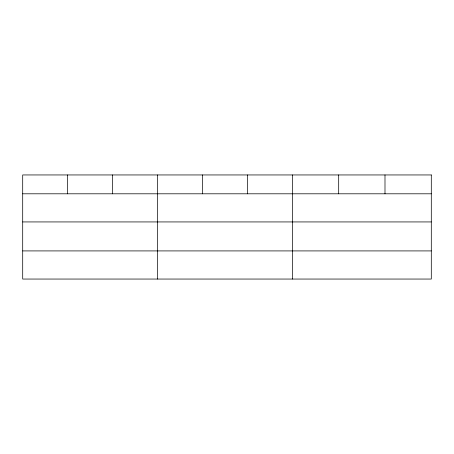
<?xml version="1.0" encoding="UTF-8"?>
<svg xmlns="http://www.w3.org/2000/svg" width="454" height="454" viewBox="0 0 454 454"><rect width="100%" height="100%" fill="white"/><g stroke="black" fill="none" stroke-linecap="round" stroke-linejoin="round"><path stroke-width="0.68" d="M22.7 193.801L431.3 193.801M22.7 221.932L431.3 221.932M22.7 250.914L431.3 250.914M384.992 174.949L384.992 193.801M338.684 174.949L338.684 193.801M292.376 174.949L292.376 279.051M247.43 174.949L247.43 193.801M202.484 174.949L202.484 193.801M157.538 174.949L157.538 279.051M112.592 174.949L112.592 193.801M67.646 174.949L67.646 193.801M431.3 174.949L22.7 174.949L22.7 279.051L431.3 279.051L431.3 174.949"/></g></svg>
